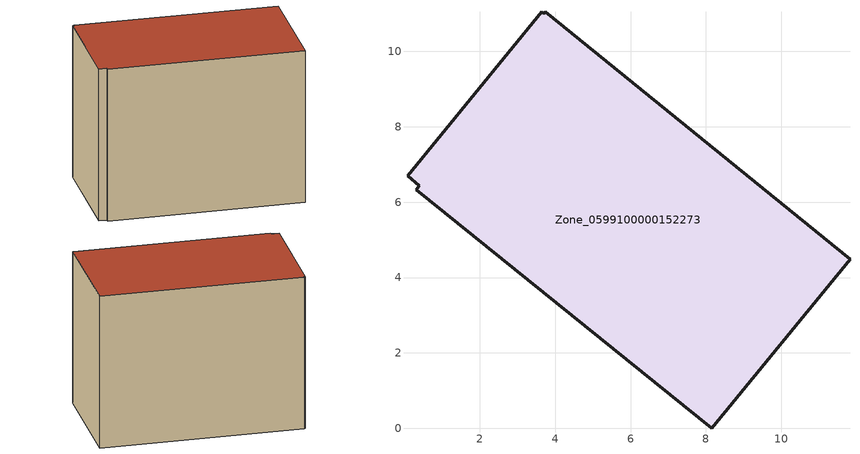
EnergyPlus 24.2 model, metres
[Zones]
Zone_0599100000152273
 floor ground (C_G): 11.82,4.49 8.15,0 0.32,6.33 0.39,6.43 0.08,6.7 3.64,11.04 3.7,11 3.73,11.05 z0
 wall outside (C_F): 8.15,0 11.82,4.49 3.73,11.05 3.7,11 3.64,11.04 0.08,6.7 0.39,6.43 0.32,6.33 8.15,0 z0:8.16
 roof outside (C_R): 3.64,11.04 0.08,6.7 0.39,6.43 0.32,6.33 8.15,0 11.82,4.49 3.73,11.05 3.7,11 z8.16
[BUILDING]
Pand.0599100000152273: North Axis=0; Terrain=City; Loads Convergence Tolerance Value=0.04; Temperature Convergence Tolerance Value=0.4; Solar Distribution=FullExterior; Maximum Number of Warmup Days=25; Minimum Number of Warmup Days=1
[Site:Location]
Rotterdam.The.Hague.AP_ZH_NLD Design_Conditions: Latitude=51.96; Longitude=4.45; Time Zone=1; Elevation=-4.5
[SITE:GROUNDTEMPERATURE:BUILDINGSURFACE]
18, 18, 18, 18, 18, 18, 18, 18, 18, 18, 18, 18
[MATERIAL] Thermal Absorptance=0.9; Solar Absorptance=0.7; Visible Absorptance=0.7
Name | Roughness | Thickness | Conductivity | Density | Specific Heat
G.TI.1946-1964 | MediumSmooth | 0.15 | 1 | 540 | 1210
F.TI.1946-1964 | Rough | 0.3 | 0.857143 | 1920 | 840
R.TI.1946-1964 | MediumRough | 0.2 | 0.277778 | 1500 | 1000
[CONSTRUCTION]
C_G: G.TI.1946-1964
C_F: F.TI.1946-1964
C_R: R.TI.1946-1964
[ZONE]
Zone_0599100000152273: Type=1; Multiplier=1; Ceiling Height=Autocalculate; Volume=Autocalculate; Floor Area=autocalculate; Part of Total Floor Area=Yes
[ZONEINFILTRATION:DESIGNFLOWRATE]
Infil_Zone_0599100000152273: Zone or ZoneList or Space or SpaceList=Zone_0599100000152273; Schedule=AlwaysOn; Design Flow Rate Calculation Method=Flow/Area; Flow Rate per Floor Area=0.003; Constant Term Coefficient=1; Temperature Term Coefficient=0; Velocity Term Coefficient=0; Velocity Squared Term Coefficient=0
[HVACTEMPLATE:ZONE:IDEALLOADSAIRSYSTEM]
Zone_0599100000152273: Maximum Heating Supply Air Temperature=50; Minimum Cooling Supply Air Temperature=13; Maximum Heating Supply Air Humidity Ratio=0.0156; Minimum Cooling Supply Air Humidity Ratio=0.0077; Heating Limit=NoLimit; Cooling Limit=NoLimit; Dehumidification Control Type=ConstantSensibleHeatRatio; Cooling Sensible Heat Ratio=0.7; Dehumidification Setpoint=60; Humidification Control Type=None; Humidification Setpoint=30; Outdoor Air Method=None; Outdoor Air Flow Rate per Person=0.00944; Outdoor Air Flow Rate per Zone Floor Area=0; Outdoor Air Flow Rate per Zone=0; Demand Controlled Ventilation Type=None; Outdoor Air Economizer Type=NoEconomizer; Heat Recovery Type=None; Sensible Heat Recovery Effectiveness=0.7; Latent Heat Recovery Effectiveness=0.65
[ZONECONTROL:THERMOSTAT]
ThermostatControl_Zone_0599100000152273: Zone or ZoneList=Zone_0599100000152273; Control Type Schedule=DualSetpointControlType; Control 1=Thermostat_Zone_0599100000152273; Temperature Difference Between Cutout And Setpoint=0
[THERMOSTATSETPOINT:DUALSETPOINT]
Thermostat_Zone_0599100000152273: Heating Setpoint Temperature Schedule=HeatingSetpoint_Zone_0599100000152273; Cooling Setpoint Temperature Schedule=CoolingSetpoint_Zone_0599100000152273
[SCHEDULE:COMPACT]
HeatingSetpoint_Zone_0599100000152273: Through: 12/31, For: AllDays, Until: 24:00, 21
CoolingSetpoint_Zone_0599100000152273: Through: 12/31, For: AllDays, Until: 24:00, 24
DualSetpointControlType: Through: 12/31, For: AllDays, Until: 24:00, 4
AlwaysOn: Through: 12/31, For: AllDays, Until: 24:00, 1
